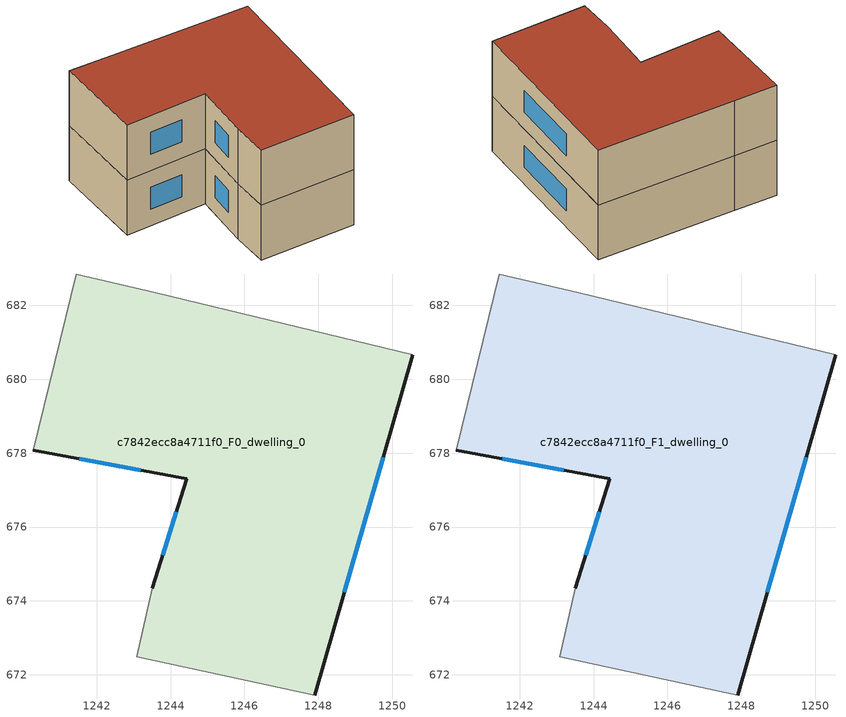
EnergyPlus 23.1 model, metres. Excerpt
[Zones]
c7842ecc8a4711f0_F0_dwelling_0
 floor ground (EU_floor_Construction): 1250.56,680.67 1247.9,671.45 1243.09,672.49 1243.5,674.34 1244.44,677.3 1240.28,678.08 1241.45,682.85 1243.6,682.34 z0
 wall outside (EU_wall_Construction): 1240.28,678.08 1244.44,677.3 1243.5,674.34 / 1247.9,671.45 1250.56,680.67 z0:3
 wall adiabatic (EU_wall_Construction): 1250.56,680.67 1243.6,682.34 1241.45,682.85 1240.28,678.08 / 1243.5,674.34 1243.09,672.49 1247.9,671.45 z0:3
 window (EU_Window_Construction): 1244.15,676.41 1243.78,675.23 / 1241.53,677.85 1243.19,677.54 / 1248.7,674.23 1249.76,677.9 z0.9:2.1
c7842ecc8a4711f0_F1_dwelling_0
 floor to c7842ecc8a4711f0_F0_dwelling_0 (EU_floor_Construction): 1250.56,680.67 1247.9,671.45 1243.09,672.49 1243.5,674.34 1244.44,677.3 1240.28,678.08 1241.45,682.85 1243.6,682.34 z3
 wall outside (EU_wall_Construction): 1240.28,678.08 1244.44,677.3 1243.5,674.34 / 1247.9,671.45 1250.56,680.67 z3:6
 wall adiabatic (EU_wall_Construction): 1250.56,680.67 1243.6,682.34 1241.45,682.85 1240.28,678.08 / 1243.5,674.34 1243.09,672.49 1247.9,671.45 z3:6
 window (EU_Window_Construction): 1244.15,676.41 1243.78,675.23 / 1241.53,677.85 1243.19,677.54 / 1248.7,674.23 1249.76,677.9 z3.9:5.1
 roof outside (EU_roof_Construction): 1247.9,671.45 1250.56,680.67 1243.6,682.34 1241.45,682.85 1240.28,678.08 1244.44,677.3 1243.5,674.34 1243.09,672.49 z6
[Building]
EU S2 Campaign: North Axis=0; Terrain=City; Solar Distribution=FullExterior
[Site:Location]
Bologna: Latitude=44.5; Longitude=11.25; Time Zone=1; Elevation=37
[SizingPeriod:WeatherFileDays]
AnnualSizingPeriod: Begin Month=1; Begin Day of Month=1; End Month=12; End Day of Month=31; Day of Week for Start Day=Monday; Use Weather File Daylight Saving Period=No; Use Weather File Rain and Snow Indicators=No
[MATERIAL]
EU_InternalMass_Material: Roughness=MediumRough; Thickness=0.1; Conductivity=1; Density=1800; Specific Heat=900; Thermal Absorptance=0.9; Solar Absorptance=0.7; Visible Absorptance=0.7
[MATERIAL:NOMASS] Roughness=MediumRough; Thermal Absorptance=0.9; Solar Absorptance=0.7; Visible Absorptance=0.7
Name | Thermal Resistance
EU_wall_NoMass | 0.734017
EU_roof_NoMass | 0.658631
EU_floor_NoMass | 0.747526
[WINDOWMATERIAL:SIMPLEGLAZINGSYSTEM]
EU_Window_SimpleGlazing: UFactor=4.06248; Solar Heat Gain Coefficient=0.85; Visible Transmittance=0.85
[CONSTRUCTION]
EU_wall_Construction: EU_wall_NoMass
EU_roof_Construction: EU_roof_NoMass
EU_floor_Construction: EU_floor_NoMass
EU_Window_Construction: EU_Window_SimpleGlazing
EU_InternalMass_Construction: EU_InternalMass_Material
[ZONE] Type=1; Multiplier=1; Ceiling Height=autocalculate; Floor Area=autocalculate; Part of Total Floor Area=Yes
Name | Volume
c7842ecc8a4711f0_F0_dwelling_0 | 206.036
c7842ecc8a4711f0_F1_dwelling_0 | 206.037
[INTERNALMASS] Construction=EU_InternalMass_Construction; Surface Area=68.679
Name | Zone or ZoneList
c7842ecc8a4711f0_F0_dwelling_0_EU_InternalMass | c7842ecc8a4711f0_F0_dwelling_0
c7842ecc8a4711f0_F1_dwelling_0_EU_InternalMass | c7842ecc8a4711f0_F1_dwelling_0
[OTHEREQUIPMENT] Fuel Type=Electricity; Design Level Calculation Method=Watts/Area; Power per Zone Floor Area=1; Fraction Latent=0; Fraction Radiant=0; Fraction Lost=0; Carbon Dioxide Generation Rate=0; EndUse Subcategory=EU_Step8_InternalGains
Name | Zone or ZoneList or Space or SpaceList | Schedule
EU_Step8_InternalGain_c7842ecc8a4711f0_F0_dwelling_0_f000 | c7842ecc8a4711f0_F0_dwelling_0 | EU_Step8_GainSchedule_c7842ecc8a4711f0_F0_dwelling_0_f000
EU_Step8_InternalGain_c7842ecc8a4711f0_F1_dwelling_0_f000 | c7842ecc8a4711f0_F1_dwelling_0 | EU_Step8_GainSchedule_c7842ecc8a4711f0_F1_dwelling_0_f000
[ZONEVENTILATION:DESIGNFLOWRATE] Schedule=EU_AlwaysOn; Design Flow Rate Calculation Method=AirChanges/Hour; Air Changes per Hour=0.656562; Ventilation Type=Natural; Fan Pressure Rise=0; Fan Total Efficiency=1; Constant Term Coefficient=1; Temperature Term Coefficient=0; Velocity Term Coefficient=0; Velocity Squared Term Coefficient=0; Minimum Indoor Temperature=-100; Maximum Indoor Temperature=100; Delta Temperature=-100; Minimum Outdoor Temperature=-100; Maximum Outdoor Temperature=100; Maximum Wind Speed=40
Name | Zone or ZoneList or Space or SpaceList
EU_ConstantAir_c7842ecc8a4711f0_F0_dwelling_0 | c7842ecc8a4711f0_F0_dwelling_0
EU_ConstantAir_c7842ecc8a4711f0_F1_dwelling_0 | c7842ecc8a4711f0_F1_dwelling_0
[HVACTEMPLATE:THERMOSTAT] Constant Heating Setpoint=20; Constant Cooling Setpoint=50
EU_HeatOnly_c7842ecc8a4711f0_F0_dwelling_0; EU_HeatOnly_c7842ecc8a4711f0_F1_dwelling_0
[HVACTEMPLATE:ZONE:IDEALLOADSAIRSYSTEM] System Availability Schedule=EU_AlwaysOn; Maximum Heating Supply Air Temperature=50; Minimum Cooling Supply Air Temperature=13; Maximum Heating Supply Air Humidity Ratio=0.0156; Minimum Cooling Supply Air Humidity Ratio=0.0077; Heating Limit=NoLimit; Cooling Limit=NoLimit; Heating Availability Schedule=EU_AlwaysOn; Cooling Availability Schedule=EU_CoolingOff; Dehumidification Control Type=ConstantSensibleHeatRatio; Cooling Sensible Heat Ratio=0.7; Dehumidification Setpoint=60; Humidification Control Type=None; Humidification Setpoint=30; Outdoor Air Method=None; Outdoor Air Flow Rate per Person=0.00944; Outdoor Air Flow Rate per Zone Floor Area=0; Outdoor Air Flow Rate per Zone=0; Demand Controlled Ventilation Type=None; Outdoor Air Economizer Type=NoEconomizer; Heat Recovery Type=None; Sensible Heat Recovery Effectiveness=0.7; Latent Heat Recovery Effectiveness=0.65
Name | Template Thermostat
c7842ecc8a4711f0_F0_dwelling_0 | EU_HeatOnly_c7842ecc8a4711f0_F0_dwelling_0
c7842ecc8a4711f0_F1_dwelling_0 | EU_HeatOnly_c7842ecc8a4711f0_F1_dwelling_0
[SIZING:ZONE] Zone Cooling Design Supply Air Temperature Input Method=SupplyAirTemperature; Zone Cooling Design Supply Air Temperature=13; Zone Heating Design Supply Air Temperature Input Method=SupplyAirTemperature; Zone Heating Design Supply Air Temperature=50; Zone Cooling Design Supply Air Humidity Ratio=0.008; Zone Heating Design Supply Air Humidity Ratio=0.008; Cooling Design Air Flow Method=DesignDay; Cooling Design Air Flow Rate=0; Cooling Minimum Air Flow per Zone Floor Area=0.000762; Cooling Minimum Air Flow=0; Cooling Minimum Air Flow Fraction=0.2; Heating Design Air Flow Method=DesignDay; Heating Design Air Flow Rate=0; Heating Maximum Air Flow per Zone Floor Area=0.002032; Heating Maximum Air Flow=0.141576; Heating Maximum Air Flow Fraction=0.3; Account for Dedicated Outdoor Air System=No; Dedicated Outdoor Air System Control Strategy=NeutralSupplyAir; Dedicated Outdoor Air Low Setpoint Temperature for Design=autosize; Dedicated Outdoor Air High Setpoint Temperature for Design=autosize; Zone Load Sizing Method=Sensible Load Only No Latent Load; Zone Latent Cooling Design Supply Air Humidity Ratio Input Method=HumidityRatioDifference; Zone Cooling Design Supply Air Humidity Ratio Difference=0.005; Zone Latent Heating Design Supply Air Humidity Ratio Input Method=HumidityRatioDifference; Zone Humidification Design Supply Air Humidity Ratio Difference=0.005
c7842ecc8a4711f0_F0_dwelling_0; c7842ecc8a4711f0_F1_dwelling_0
[SCHEDULE:CONSTANT]
Name | Hourly Value
EU_AlwaysOn | 1
EU_CoolingOff | 0
[SCHEDULE:FILE] Column Number=1; Rows to Skip at Top=0; Number of Hours of Data=8760; Column Separator=Comma; Interpolate to Timestep=No; Minutes per Item=60; Adjust Schedule for Daylight Savings=Yes
Name | File
EU_Step8_GainSchedule_c7842ecc8a4711f0_F0_dwelling_0_f000 | ../../schedules/c7842ecc8a4711f0/c7842ecc8a4711f0_F0_dwelling_0_f000_gain.csv
EU_Step8_GainSchedule_c7842ecc8a4711f0_F1_dwelling_0_f000 | ../../schedules/c7842ecc8a4711f0/c7842ecc8a4711f0_F1_dwelling_0_f000_gain.csv
